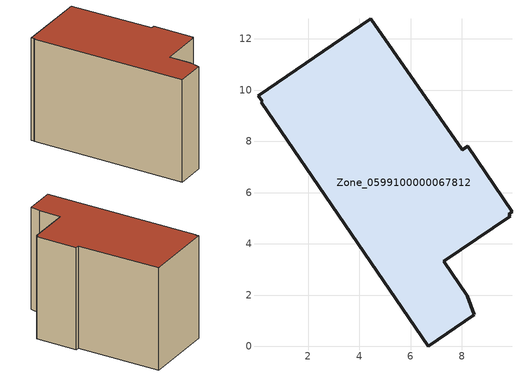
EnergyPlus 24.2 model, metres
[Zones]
Zone_0599100000067812
 floor ground (C_G): 8.22,7.81 9.96,5.25 9.82,5.16 9.88,5.08 7.29,3.32 8.2,1.97 8.48,1.23 6.68,0 0.16,9.52 0.21,9.56 0.04,9.79 4.44,12.79 8.01,7.67 z0
 wall outside (C_F): 8.2,1.97 7.29,3.32 9.88,5.08 9.82,5.16 9.96,5.25 8.22,7.81 8.01,7.67 4.44,12.79 0.04,9.79 0.21,9.56 0.16,9.52 6.68,0 8.48,1.23 8.2,1.97 z0:7.77
 roof outside (C_R): 0.16,9.52 6.68,0 8.48,1.23 8.2,1.97 7.29,3.32 9.88,5.08 9.82,5.16 9.96,5.25 8.22,7.81 8.01,7.67 4.44,12.79 0.04,9.79 0.21,9.56 z7.77
[BUILDING]
Pand.0599100000067812: North Axis=0; Terrain=City; Loads Convergence Tolerance Value=0.04; Temperature Convergence Tolerance Value=0.4; Solar Distribution=FullExterior; Maximum Number of Warmup Days=25; Minimum Number of Warmup Days=1
[Site:Location]
Rotterdam.The.Hague.AP_ZH_NLD Design_Conditions: Latitude=51.96; Longitude=4.45; Time Zone=1; Elevation=-4.5
[SITE:GROUNDTEMPERATURE:BUILDINGSURFACE]
18, 18, 18, 18, 18, 18, 18, 18, 18, 18, 18, 18
[MATERIAL] Thermal Absorptance=0.9; Solar Absorptance=0.7; Visible Absorptance=0.7
Name | Roughness | Thickness | Conductivity | Density | Specific Heat
G.TI.1975-1991 | MediumSmooth | 0.15 | 0.288461 | 540 | 1210
F.TI.1975-1991 | Rough | 0.3 | 0.230769 | 1920 | 840
R.TI.1975-1991 | MediumRough | 0.2 | 0.153846 | 1500 | 1000
[CONSTRUCTION]
C_G: G.TI.1975-1991
C_F: F.TI.1975-1991
C_R: R.TI.1975-1991
[ZONE]
Zone_0599100000067812: Type=1; Multiplier=1; Ceiling Height=Autocalculate; Volume=Autocalculate; Floor Area=autocalculate; Part of Total Floor Area=Yes
[ZONEINFILTRATION:DESIGNFLOWRATE]
Infil_Zone_0599100000067812: Zone or ZoneList or Space or SpaceList=Zone_0599100000067812; Schedule=AlwaysOn; Design Flow Rate Calculation Method=Flow/Area; Flow Rate per Floor Area=0.003; Constant Term Coefficient=1; Temperature Term Coefficient=0; Velocity Term Coefficient=0; Velocity Squared Term Coefficient=0
[HVACTEMPLATE:ZONE:IDEALLOADSAIRSYSTEM]
Zone_0599100000067812: Maximum Heating Supply Air Temperature=50; Minimum Cooling Supply Air Temperature=13; Maximum Heating Supply Air Humidity Ratio=0.0156; Minimum Cooling Supply Air Humidity Ratio=0.0077; Heating Limit=NoLimit; Cooling Limit=NoLimit; Dehumidification Control Type=ConstantSensibleHeatRatio; Cooling Sensible Heat Ratio=0.7; Dehumidification Setpoint=60; Humidification Control Type=None; Humidification Setpoint=30; Outdoor Air Method=None; Outdoor Air Flow Rate per Person=0.00944; Outdoor Air Flow Rate per Zone Floor Area=0; Outdoor Air Flow Rate per Zone=0; Demand Controlled Ventilation Type=None; Outdoor Air Economizer Type=NoEconomizer; Heat Recovery Type=None; Sensible Heat Recovery Effectiveness=0.7; Latent Heat Recovery Effectiveness=0.65
[ZONECONTROL:THERMOSTAT]
ThermostatControl_Zone_0599100000067812: Zone or ZoneList=Zone_0599100000067812; Control Type Schedule=DualSetpointControlType; Control 1=Thermostat_Zone_0599100000067812; Temperature Difference Between Cutout And Setpoint=0
[THERMOSTATSETPOINT:DUALSETPOINT]
Thermostat_Zone_0599100000067812: Heating Setpoint Temperature Schedule=HeatingSetpoint_Zone_0599100000067812; Cooling Setpoint Temperature Schedule=CoolingSetpoint_Zone_0599100000067812
[SCHEDULE:COMPACT]
HeatingSetpoint_Zone_0599100000067812: Through: 12/31, For: AllDays, Until: 24:00, 21
CoolingSetpoint_Zone_0599100000067812: Through: 12/31, For: AllDays, Until: 24:00, 24
DualSetpointControlType: Through: 12/31, For: AllDays, Until: 24:00, 4
AlwaysOn: Through: 12/31, For: AllDays, Until: 24:00, 1
